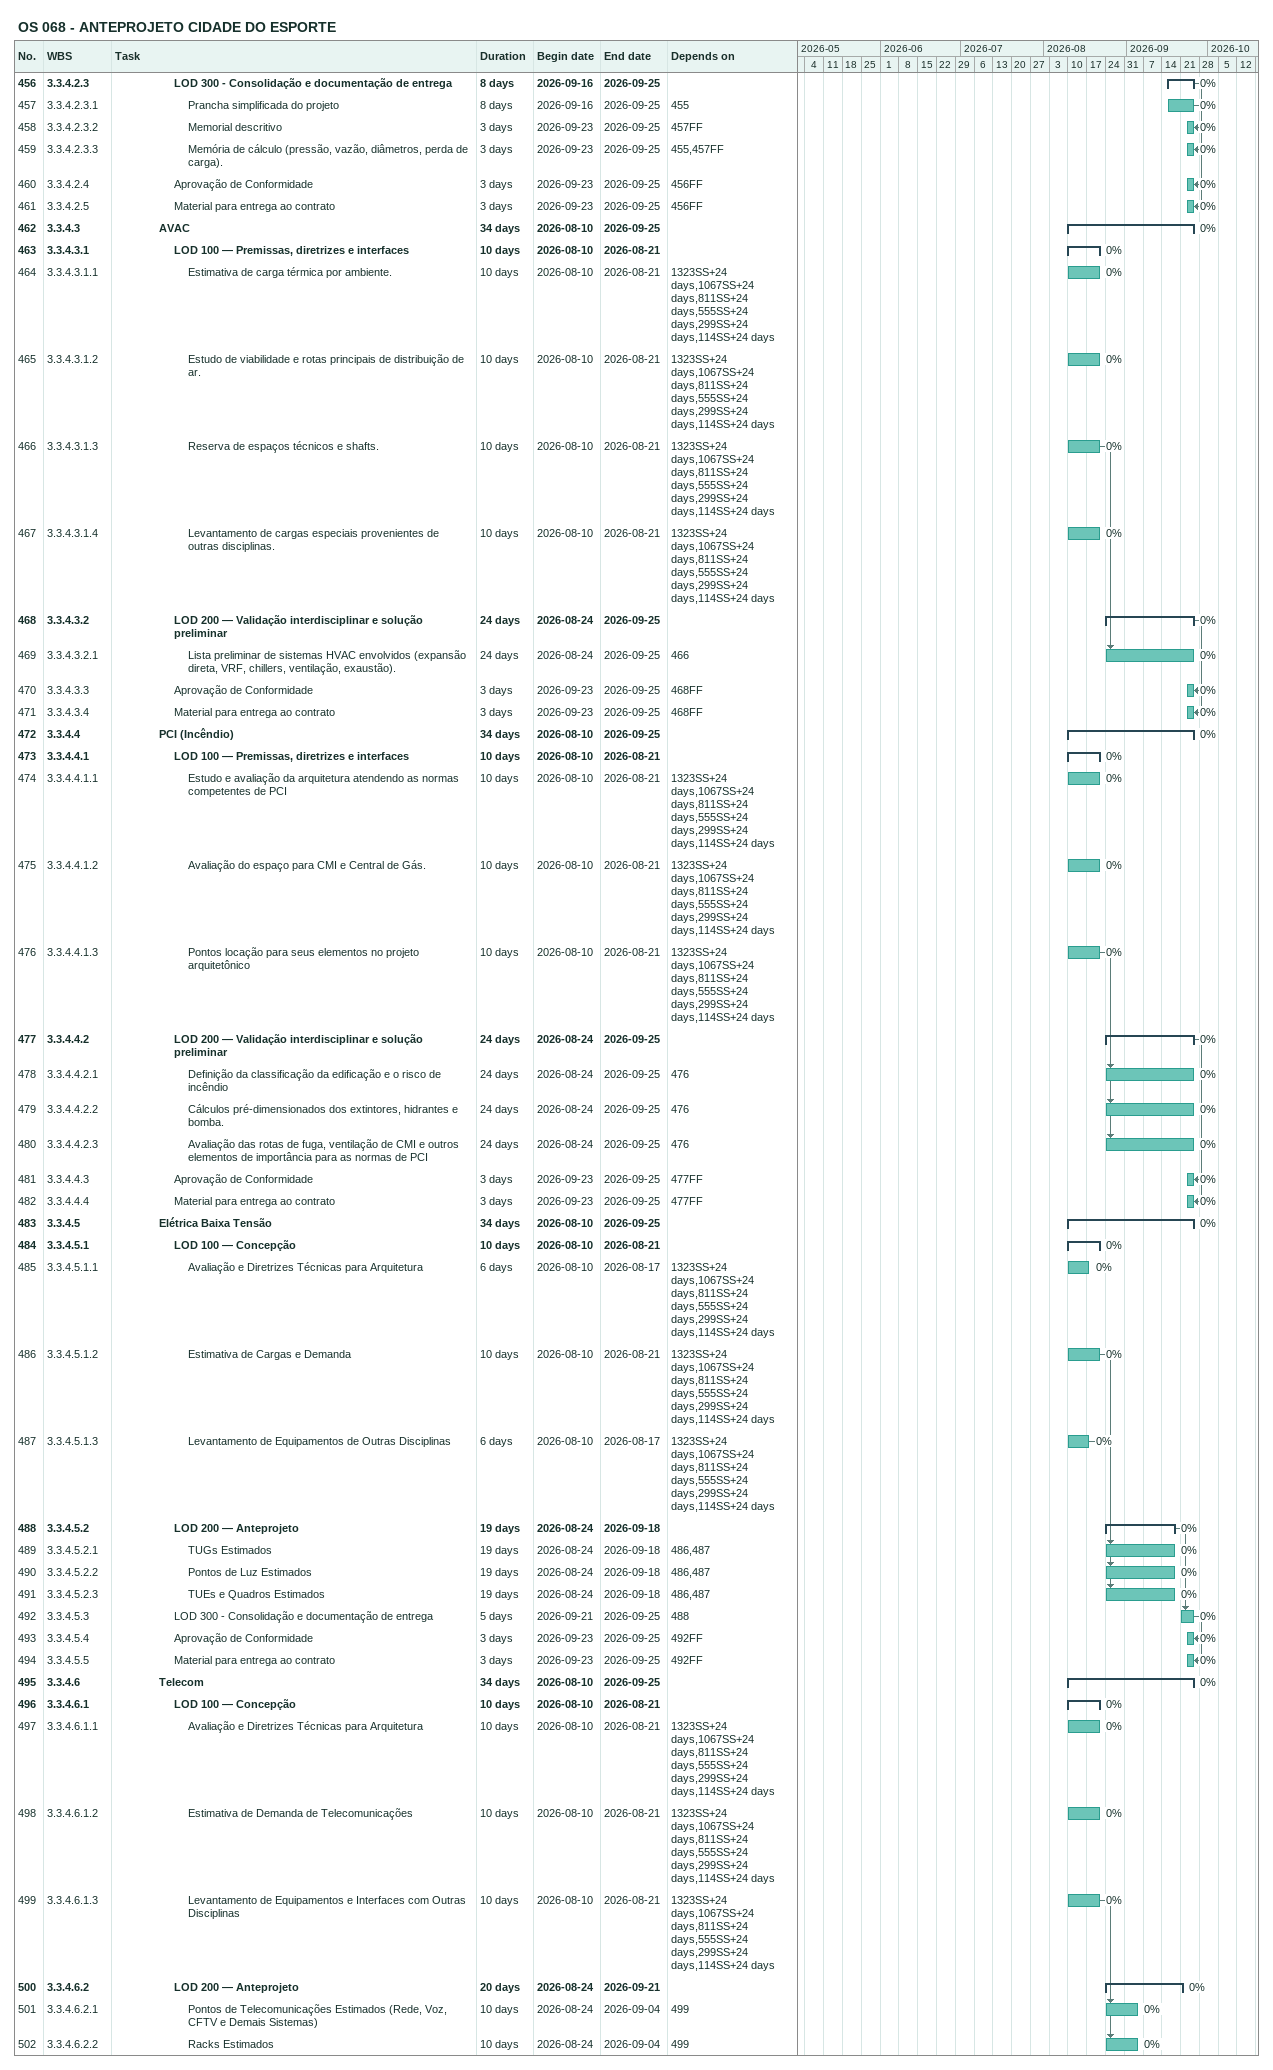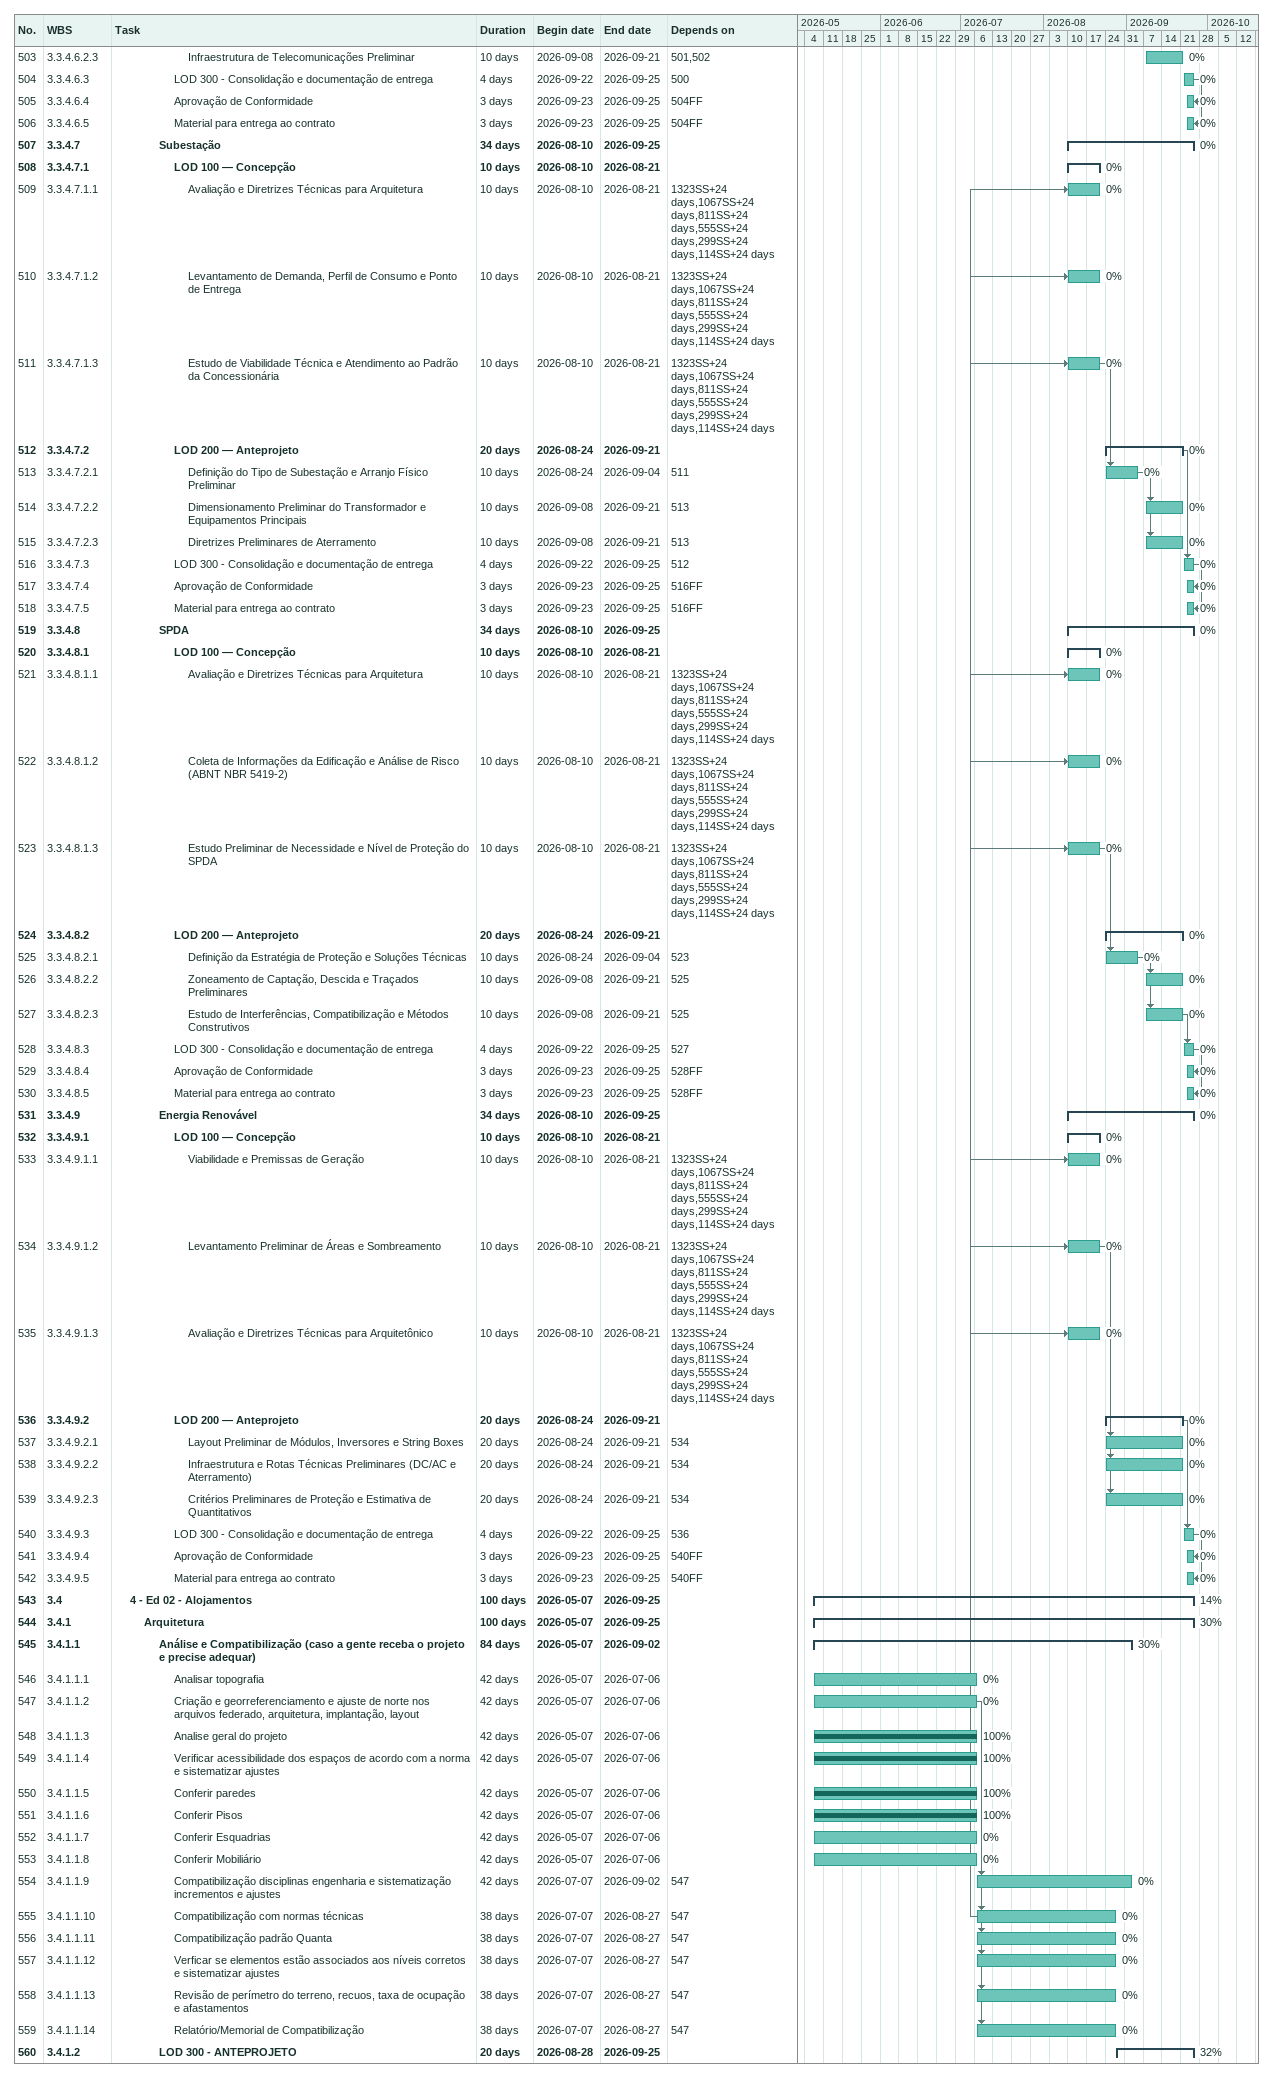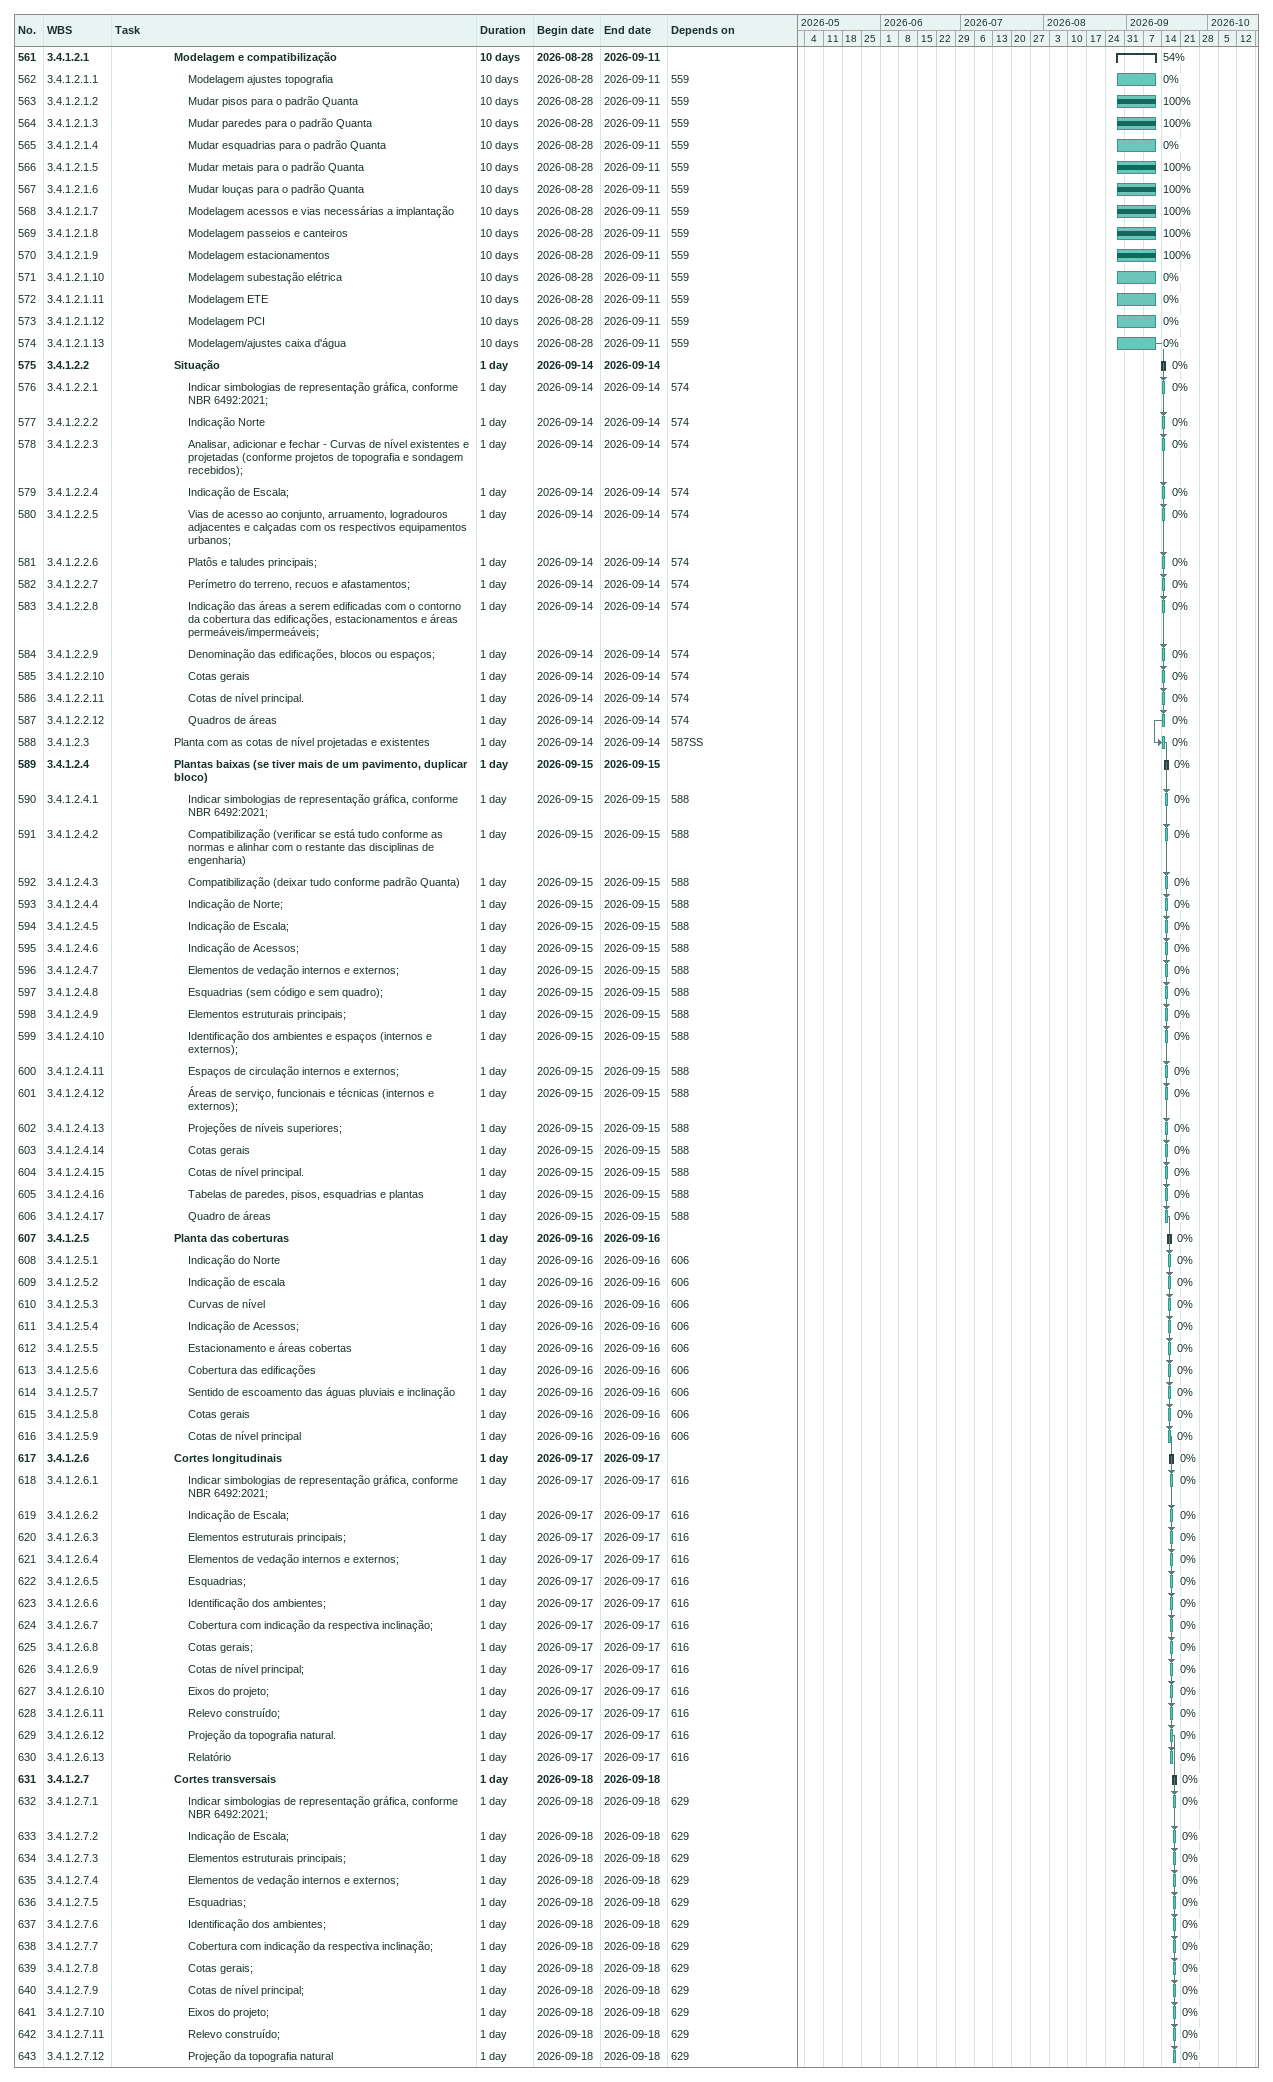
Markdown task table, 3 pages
OS 068 - ANTEPROJETO CIDADE DO ESPORTE

| ID | WBS | Task | Duration | Start | Finish | Predecessors | % complete |
|---|---|---|---|---|---|---|---|
| 456 | 3.3.4.2.3 | **LOD 300 - Consolidação e documentação de entrega** | 8d | 2026-09-16 | 2026-09-25 |  | 0 |
| 457 | 3.3.4.2.3.1 | Prancha simplificada do projeto | 8d | 2026-09-16 | 2026-09-25 | 455 | 0 |
| 458 | 3.3.4.2.3.2 | Memorial descritivo | 3d | 2026-09-23 | 2026-09-25 | 457FF | 0 |
| 459 | 3.3.4.2.3.3 | Memória de cálculo (pressão, vazão, diâmetros, perda de carga). | 3d | 2026-09-23 | 2026-09-25 | 455, 457FF | 0 |
| 460 | 3.3.4.2.4 | Aprovação de Conformidade | 3d | 2026-09-23 | 2026-09-25 | 456FF | 0 |
| 461 | 3.3.4.2.5 | Material para entrega ao contrato | 3d | 2026-09-23 | 2026-09-25 | 456FF | 0 |
| 462 | 3.3.4.3 | **AVAC** | 34d | 2026-08-10 | 2026-09-25 |  | 0 |
| 463 | 3.3.4.3.1 | **LOD 100 — Premissas, diretrizes e interfaces** | 10d | 2026-08-10 | 2026-08-21 |  | 0 |
| 464 | 3.3.4.3.1.1 | Estimativa de carga térmica por ambiente. | 10d | 2026-08-10 | 2026-08-21 | 1323SS+24d, 1067SS+24d, 811SS+24d, 555SS+24d, 299SS+24d, 114SS+24d | 0 |
| 465 | 3.3.4.3.1.2 | Estudo de viabilidade e rotas principais de distribuição de ar. | 10d | 2026-08-10 | 2026-08-21 | 1323SS+24d, 1067SS+24d, 811SS+24d, 555SS+24d, 299SS+24d, 114SS+24d | 0 |
| 466 | 3.3.4.3.1.3 | Reserva de espaços técnicos e shafts. | 10d | 2026-08-10 | 2026-08-21 | 1323SS+24d, 1067SS+24d, 811SS+24d, 555SS+24d, 299SS+24d, 114SS+24d | 0 |
| 467 | 3.3.4.3.1.4 | Levantamento de cargas especiais provenientes de outras disciplinas. | 10d | 2026-08-10 | 2026-08-21 | 1323SS+24d, 1067SS+24d, 811SS+24d, 555SS+24d, 299SS+24d, 114SS+24d | 0 |
| 468 | 3.3.4.3.2 | **LOD 200 — Validação interdisciplinar e solução preliminar** | 24d | 2026-08-24 | 2026-09-25 |  | 0 |
| 469 | 3.3.4.3.2.1 | Lista preliminar de sistemas HVAC envolvidos (expansão direta, VRF, chillers, ventilação, exaustão). | 24d | 2026-08-24 | 2026-09-25 | 466 | 0 |
| 470 | 3.3.4.3.3 | Aprovação de Conformidade | 3d | 2026-09-23 | 2026-09-25 | 468FF | 0 |
| 471 | 3.3.4.3.4 | Material para entrega ao contrato | 3d | 2026-09-23 | 2026-09-25 | 468FF | 0 |
| 472 | 3.3.4.4 | **PCI (Incêndio)** | 34d | 2026-08-10 | 2026-09-25 |  | 0 |
| 473 | 3.3.4.4.1 | **LOD 100 — Premissas, diretrizes e interfaces** | 10d | 2026-08-10 | 2026-08-21 |  | 0 |
| 474 | 3.3.4.4.1.1 | Estudo e avaliação da arquitetura atendendo as normas competentes de PCI | 10d | 2026-08-10 | 2026-08-21 | 1323SS+24d, 1067SS+24d, 811SS+24d, 555SS+24d, 299SS+24d, 114SS+24d | 0 |
| 475 | 3.3.4.4.1.2 | Avaliação do espaço para CMI e Central de Gás. | 10d | 2026-08-10 | 2026-08-21 | 1323SS+24d, 1067SS+24d, 811SS+24d, 555SS+24d, 299SS+24d, 114SS+24d | 0 |
| 476 | 3.3.4.4.1.3 | Pontos locação para seus elementos no projeto arquitetônico | 10d | 2026-08-10 | 2026-08-21 | 1323SS+24d, 1067SS+24d, 811SS+24d, 555SS+24d, 299SS+24d, 114SS+24d | 0 |
| 477 | 3.3.4.4.2 | **LOD 200 — Validação interdisciplinar e solução preliminar** | 24d | 2026-08-24 | 2026-09-25 |  | 0 |
| 478 | 3.3.4.4.2.1 | Definição da classificação da edificação e o risco de incêndio | 24d | 2026-08-24 | 2026-09-25 | 476 | 0 |
| 479 | 3.3.4.4.2.2 | Cálculos pré-dimensionados dos extintores, hidrantes e bomba. | 24d | 2026-08-24 | 2026-09-25 | 476 | 0 |
| 480 | 3.3.4.4.2.3 | Avaliação das rotas de fuga, ventilação de CMI e outros elementos de importância para as normas de PCI | 24d | 2026-08-24 | 2026-09-25 | 476 | 0 |
| 481 | 3.3.4.4.3 | Aprovação de Conformidade | 3d | 2026-09-23 | 2026-09-25 | 477FF | 0 |
| 482 | 3.3.4.4.4 | Material para entrega ao contrato | 3d | 2026-09-23 | 2026-09-25 | 477FF | 0 |
| 483 | 3.3.4.5 | **Elétrica Baixa Tensão** | 34d | 2026-08-10 | 2026-09-25 |  | 0 |
| 484 | 3.3.4.5.1 | **LOD 100 — Concepção** | 10d | 2026-08-10 | 2026-08-21 |  | 0 |
| 485 | 3.3.4.5.1.1 | Avaliação e Diretrizes Técnicas para Arquitetura | 6d | 2026-08-10 | 2026-08-17 | 1323SS+24d, 1067SS+24d, 811SS+24d, 555SS+24d, 299SS+24d, 114SS+24d | 0 |
| 486 | 3.3.4.5.1.2 | Estimativa de Cargas e Demanda | 10d | 2026-08-10 | 2026-08-21 | 1323SS+24d, 1067SS+24d, 811SS+24d, 555SS+24d, 299SS+24d, 114SS+24d | 0 |
| 487 | 3.3.4.5.1.3 | Levantamento de Equipamentos de Outras Disciplinas | 6d | 2026-08-10 | 2026-08-17 | 1323SS+24d, 1067SS+24d, 811SS+24d, 555SS+24d, 299SS+24d, 114SS+24d | 0 |
| 488 | 3.3.4.5.2 | **LOD 200 — Anteprojeto** | 19d | 2026-08-24 | 2026-09-18 |  | 0 |
| 489 | 3.3.4.5.2.1 | TUGs Estimados | 19d | 2026-08-24 | 2026-09-18 | 486, 487 | 0 |
| 490 | 3.3.4.5.2.2 | Pontos de Luz Estimados | 19d | 2026-08-24 | 2026-09-18 | 486, 487 | 0 |
| 491 | 3.3.4.5.2.3 | TUEs e Quadros Estimados | 19d | 2026-08-24 | 2026-09-18 | 486, 487 | 0 |
| 492 | 3.3.4.5.3 | LOD 300 - Consolidação e documentação de entrega | 5d | 2026-09-21 | 2026-09-25 | 488 | 0 |
| 493 | 3.3.4.5.4 | Aprovação de Conformidade | 3d | 2026-09-23 | 2026-09-25 | 492FF | 0 |
| 494 | 3.3.4.5.5 | Material para entrega ao contrato | 3d | 2026-09-23 | 2026-09-25 | 492FF | 0 |
| 495 | 3.3.4.6 | **Telecom** | 34d | 2026-08-10 | 2026-09-25 |  | 0 |
| 496 | 3.3.4.6.1 | **LOD 100 — Concepção** | 10d | 2026-08-10 | 2026-08-21 |  | 0 |
| 497 | 3.3.4.6.1.1 | Avaliação e Diretrizes Técnicas para Arquitetura | 10d | 2026-08-10 | 2026-08-21 | 1323SS+24d, 1067SS+24d, 811SS+24d, 555SS+24d, 299SS+24d, 114SS+24d | 0 |
| 498 | 3.3.4.6.1.2 | Estimativa de Demanda de Telecomunicações | 10d | 2026-08-10 | 2026-08-21 | 1323SS+24d, 1067SS+24d, 811SS+24d, 555SS+24d, 299SS+24d, 114SS+24d | 0 |
| 499 | 3.3.4.6.1.3 | Levantamento de Equipamentos e Interfaces com Outras Disciplinas | 10d | 2026-08-10 | 2026-08-21 | 1323SS+24d, 1067SS+24d, 811SS+24d, 555SS+24d, 299SS+24d, 114SS+24d | 0 |
| 500 | 3.3.4.6.2 | **LOD 200 — Anteprojeto** | 20d | 2026-08-24 | 2026-09-21 |  | 0 |
| 501 | 3.3.4.6.2.1 | Pontos de Telecomunicações Estimados (Rede, Voz, CFTV e Demais Sistemas) | 10d | 2026-08-24 | 2026-09-04 | 499 | 0 |
| 502 | 3.3.4.6.2.2 | Racks Estimados | 10d | 2026-08-24 | 2026-09-04 | 499 | 0 |
| 503 | 3.3.4.6.2.3 | Infraestrutura de Telecomunicações Preliminar | 10d | 2026-09-08 | 2026-09-21 | 501, 502 | 0 |
| 504 | 3.3.4.6.3 | LOD 300 - Consolidação e documentação de entrega | 4d | 2026-09-22 | 2026-09-25 | 500 | 0 |
| 505 | 3.3.4.6.4 | Aprovação de Conformidade | 3d | 2026-09-23 | 2026-09-25 | 504FF | 0 |
| 506 | 3.3.4.6.5 | Material para entrega ao contrato | 3d | 2026-09-23 | 2026-09-25 | 504FF | 0 |
| 507 | 3.3.4.7 | **Subestação** | 34d | 2026-08-10 | 2026-09-25 |  | 0 |
| 508 | 3.3.4.7.1 | **LOD 100 — Concepção** | 10d | 2026-08-10 | 2026-08-21 |  | 0 |
| 509 | 3.3.4.7.1.1 | Avaliação e Diretrizes Técnicas para Arquitetura | 10d | 2026-08-10 | 2026-08-21 | 1323SS+24d, 1067SS+24d, 811SS+24d, 555SS+24d, 299SS+24d, 114SS+24d | 0 |
| 510 | 3.3.4.7.1.2 | Levantamento de Demanda, Perfil de Consumo e Ponto de Entrega | 10d | 2026-08-10 | 2026-08-21 | 1323SS+24d, 1067SS+24d, 811SS+24d, 555SS+24d, 299SS+24d, 114SS+24d | 0 |
| 511 | 3.3.4.7.1.3 | Estudo de Viabilidade Técnica e Atendimento ao Padrão da Concessionária | 10d | 2026-08-10 | 2026-08-21 | 1323SS+24d, 1067SS+24d, 811SS+24d, 555SS+24d, 299SS+24d, 114SS+24d | 0 |
| 512 | 3.3.4.7.2 | **LOD 200 — Anteprojeto** | 20d | 2026-08-24 | 2026-09-21 |  | 0 |
| 513 | 3.3.4.7.2.1 | Definição do Tipo de Subestação e Arranjo Físico Preliminar | 10d | 2026-08-24 | 2026-09-04 | 511 | 0 |
| 514 | 3.3.4.7.2.2 | Dimensionamento Preliminar do Transformador e Equipamentos Principais | 10d | 2026-09-08 | 2026-09-21 | 513 | 0 |
| 515 | 3.3.4.7.2.3 | Diretrizes Preliminares de Aterramento | 10d | 2026-09-08 | 2026-09-21 | 513 | 0 |
| 516 | 3.3.4.7.3 | LOD 300 - Consolidação e documentação de entrega | 4d | 2026-09-22 | 2026-09-25 | 512 | 0 |
| 517 | 3.3.4.7.4 | Aprovação de Conformidade | 3d | 2026-09-23 | 2026-09-25 | 516FF | 0 |
| 518 | 3.3.4.7.5 | Material para entrega ao contrato | 3d | 2026-09-23 | 2026-09-25 | 516FF | 0 |
| 519 | 3.3.4.8 | **SPDA** | 34d | 2026-08-10 | 2026-09-25 |  | 0 |
| 520 | 3.3.4.8.1 | **LOD 100 — Concepção** | 10d | 2026-08-10 | 2026-08-21 |  | 0 |
| 521 | 3.3.4.8.1.1 | Avaliação e Diretrizes Técnicas para Arquitetura | 10d | 2026-08-10 | 2026-08-21 | 1323SS+24d, 1067SS+24d, 811SS+24d, 555SS+24d, 299SS+24d, 114SS+24d | 0 |
| 522 | 3.3.4.8.1.2 | Coleta de Informações da Edificação e Análise de Risco (ABNT NBR 5419-2) | 10d | 2026-08-10 | 2026-08-21 | 1323SS+24d, 1067SS+24d, 811SS+24d, 555SS+24d, 299SS+24d, 114SS+24d | 0 |
| 523 | 3.3.4.8.1.3 | Estudo Preliminar de Necessidade e Nível de Proteção do SPDA | 10d | 2026-08-10 | 2026-08-21 | 1323SS+24d, 1067SS+24d, 811SS+24d, 555SS+24d, 299SS+24d, 114SS+24d | 0 |
| 524 | 3.3.4.8.2 | **LOD 200 — Anteprojeto** | 20d | 2026-08-24 | 2026-09-21 |  | 0 |
| 525 | 3.3.4.8.2.1 | Definição da Estratégia de Proteção e Soluções Técnicas | 10d | 2026-08-24 | 2026-09-04 | 523 | 0 |
| 526 | 3.3.4.8.2.2 | Zoneamento de Captação, Descida e Traçados Preliminares | 10d | 2026-09-08 | 2026-09-21 | 525 | 0 |
| 527 | 3.3.4.8.2.3 | Estudo de Interferências, Compatibilização e Métodos Construtivos | 10d | 2026-09-08 | 2026-09-21 | 525 | 0 |
| 528 | 3.3.4.8.3 | LOD 300 - Consolidação e documentação de entrega | 4d | 2026-09-22 | 2026-09-25 | 527 | 0 |
| 529 | 3.3.4.8.4 | Aprovação de Conformidade | 3d | 2026-09-23 | 2026-09-25 | 528FF | 0 |
| 530 | 3.3.4.8.5 | Material para entrega ao contrato | 3d | 2026-09-23 | 2026-09-25 | 528FF | 0 |
| 531 | 3.3.4.9 | **Energia Renovável** | 34d | 2026-08-10 | 2026-09-25 |  | 0 |
| 532 | 3.3.4.9.1 | **LOD 100 — Concepção** | 10d | 2026-08-10 | 2026-08-21 |  | 0 |
| 533 | 3.3.4.9.1.1 | Viabilidade e Premissas de Geração | 10d | 2026-08-10 | 2026-08-21 | 1323SS+24d, 1067SS+24d, 811SS+24d, 555SS+24d, 299SS+24d, 114SS+24d | 0 |
| 534 | 3.3.4.9.1.2 | Levantamento Preliminar de Áreas e Sombreamento | 10d | 2026-08-10 | 2026-08-21 | 1323SS+24d, 1067SS+24d, 811SS+24d, 555SS+24d, 299SS+24d, 114SS+24d | 0 |
| 535 | 3.3.4.9.1.3 | Avaliação e Diretrizes Técnicas para Arquitetônico | 10d | 2026-08-10 | 2026-08-21 | 1323SS+24d, 1067SS+24d, 811SS+24d, 555SS+24d, 299SS+24d, 114SS+24d | 0 |
| 536 | 3.3.4.9.2 | **LOD 200 — Anteprojeto** | 20d | 2026-08-24 | 2026-09-21 |  | 0 |
| 537 | 3.3.4.9.2.1 | Layout Preliminar de Módulos, Inversores e String Boxes | 20d | 2026-08-24 | 2026-09-21 | 534 | 0 |
| 538 | 3.3.4.9.2.2 | Infraestrutura e Rotas Técnicas Preliminares (DC/AC e Aterramento) | 20d | 2026-08-24 | 2026-09-21 | 534 | 0 |
| 539 | 3.3.4.9.2.3 | Critérios Preliminares de Proteção e Estimativa de Quantitativos | 20d | 2026-08-24 | 2026-09-21 | 534 | 0 |
| 540 | 3.3.4.9.3 | LOD 300 - Consolidação e documentação de entrega | 4d | 2026-09-22 | 2026-09-25 | 536 | 0 |
| 541 | 3.3.4.9.4 | Aprovação de Conformidade | 3d | 2026-09-23 | 2026-09-25 | 540FF | 0 |
| 542 | 3.3.4.9.5 | Material para entrega ao contrato | 3d | 2026-09-23 | 2026-09-25 | 540FF | 0 |
| 543 | 3.4 | **4 - Ed 02 - Alojamentos** | 100d | 2026-05-07 | 2026-09-25 |  | 14 |
| 544 | 3.4.1 | **Arquitetura** | 100d | 2026-05-07 | 2026-09-25 |  | 30 |
| 545 | 3.4.1.1 | **Análise e Compatibilização (caso a gente receba o projeto e precise adequar)** | 84d | 2026-05-07 | 2026-09-02 |  | 30 |
| 546 | 3.4.1.1.1 | Analisar topografia | 42d | 2026-05-07 | 2026-07-06 |  | 0 |
| 547 | 3.4.1.1.2 | Criação e georreferenciamento e ajuste de norte nos arquivos federado, arquitetura, implantação, layout | 42d | 2026-05-07 | 2026-07-06 |  | 0 |
| 548 | 3.4.1.1.3 | Analise geral do projeto | 42d | 2026-05-07 | 2026-07-06 |  | 100 |
| 549 | 3.4.1.1.4 | Verificar acessibilidade dos espaços de acordo com a norma e sistematizar ajustes | 42d | 2026-05-07 | 2026-07-06 |  | 100 |
| 550 | 3.4.1.1.5 | Conferir paredes | 42d | 2026-05-07 | 2026-07-06 |  | 100 |
| 551 | 3.4.1.1.6 | Conferir Pisos | 42d | 2026-05-07 | 2026-07-06 |  | 100 |
| 552 | 3.4.1.1.7 | Conferir Esquadrias | 42d | 2026-05-07 | 2026-07-06 |  | 0 |
| 553 | 3.4.1.1.8 | Conferir Mobiliário | 42d | 2026-05-07 | 2026-07-06 |  | 0 |
| 554 | 3.4.1.1.9 | Compatibilização disciplinas engenharia e sistematização incrementos e ajustes | 42d | 2026-07-07 | 2026-09-02 | 547 | 0 |
| 555 | 3.4.1.1.10 | Compatibilização com normas técnicas | 38d | 2026-07-07 | 2026-08-27 | 547 | 0 |
| 556 | 3.4.1.1.11 | Compatibilização padrão Quanta | 38d | 2026-07-07 | 2026-08-27 | 547 | 0 |
| 557 | 3.4.1.1.12 | Verficar se elementos estão associados aos níveis corretos e sistematizar ajustes | 38d | 2026-07-07 | 2026-08-27 | 547 | 0 |
| 558 | 3.4.1.1.13 | Revisão de perímetro do terreno, recuos, taxa de ocupação e afastamentos | 38d | 2026-07-07 | 2026-08-27 | 547 | 0 |
| 559 | 3.4.1.1.14 | Relatório/Memorial de Compatibilização | 38d | 2026-07-07 | 2026-08-27 | 547 | 0 |
| 560 | 3.4.1.2 | **LOD 300 - ANTEPROJETO** | 20d | 2026-08-28 | 2026-09-25 |  | 32 |
| 561 | 3.4.1.2.1 | **Modelagem e compatibilização** | 10d | 2026-08-28 | 2026-09-11 |  | 54 |
| 562 | 3.4.1.2.1.1 | Modelagem ajustes topografia | 10d | 2026-08-28 | 2026-09-11 | 559 | 0 |
| 563 | 3.4.1.2.1.2 | Mudar pisos para o padrão Quanta | 10d | 2026-08-28 | 2026-09-11 | 559 | 100 |
| 564 | 3.4.1.2.1.3 | Mudar paredes para o padrão Quanta | 10d | 2026-08-28 | 2026-09-11 | 559 | 100 |
| 565 | 3.4.1.2.1.4 | Mudar esquadrias para o padrão Quanta | 10d | 2026-08-28 | 2026-09-11 | 559 | 0 |
| 566 | 3.4.1.2.1.5 | Mudar metais para o padrão Quanta | 10d | 2026-08-28 | 2026-09-11 | 559 | 100 |
| 567 | 3.4.1.2.1.6 | Mudar louças para o padrão Quanta | 10d | 2026-08-28 | 2026-09-11 | 559 | 100 |
| 568 | 3.4.1.2.1.7 | Modelagem acessos e vias necessárias a implantação | 10d | 2026-08-28 | 2026-09-11 | 559 | 100 |
| 569 | 3.4.1.2.1.8 | Modelagem passeios e canteiros | 10d | 2026-08-28 | 2026-09-11 | 559 | 100 |
| 570 | 3.4.1.2.1.9 | Modelagem estacionamentos | 10d | 2026-08-28 | 2026-09-11 | 559 | 100 |
| 571 | 3.4.1.2.1.10 | Modelagem subestação elétrica | 10d | 2026-08-28 | 2026-09-11 | 559 | 0 |
| 572 | 3.4.1.2.1.11 | Modelagem ETE | 10d | 2026-08-28 | 2026-09-11 | 559 | 0 |
| 573 | 3.4.1.2.1.12 | Modelagem PCI | 10d | 2026-08-28 | 2026-09-11 | 559 | 0 |
| 574 | 3.4.1.2.1.13 | Modelagem/ajustes caixa d'água | 10d | 2026-08-28 | 2026-09-11 | 559 | 0 |
| 575 | 3.4.1.2.2 | **Situação** | 1d | 2026-09-14 | 2026-09-14 |  | 0 |
| 576 | 3.4.1.2.2.1 | Indicar simbologias de representação gráfica, conforme NBR 6492:2021; | 1d | 2026-09-14 | 2026-09-14 | 574 | 0 |
| 577 | 3.4.1.2.2.2 | Indicação Norte | 1d | 2026-09-14 | 2026-09-14 | 574 | 0 |
| 578 | 3.4.1.2.2.3 | Analisar, adicionar e fechar - Curvas de nível existentes e projetadas (conforme projetos de topografia e sondagem recebidos); | 1d | 2026-09-14 | 2026-09-14 | 574 | 0 |
| 579 | 3.4.1.2.2.4 | Indicação de Escala; | 1d | 2026-09-14 | 2026-09-14 | 574 | 0 |
| 580 | 3.4.1.2.2.5 | Vias de acesso ao conjunto, arruamento, logradouros adjacentes e calçadas com os respectivos equipamentos urbanos; | 1d | 2026-09-14 | 2026-09-14 | 574 | 0 |
| 581 | 3.4.1.2.2.6 | Platôs e taludes principais; | 1d | 2026-09-14 | 2026-09-14 | 574 | 0 |
| 582 | 3.4.1.2.2.7 | Perímetro do terreno, recuos e afastamentos; | 1d | 2026-09-14 | 2026-09-14 | 574 | 0 |
| 583 | 3.4.1.2.2.8 | Indicação das áreas a serem edificadas com o contorno da cobertura das edificações, estacionamentos e áreas permeáveis/impermeáveis; | 1d | 2026-09-14 | 2026-09-14 | 574 | 0 |
| 584 | 3.4.1.2.2.9 | Denominação das edificações, blocos ou espaços; | 1d | 2026-09-14 | 2026-09-14 | 574 | 0 |
| 585 | 3.4.1.2.2.10 | Cotas gerais | 1d | 2026-09-14 | 2026-09-14 | 574 | 0 |
| 586 | 3.4.1.2.2.11 | Cotas de nível principal. | 1d | 2026-09-14 | 2026-09-14 | 574 | 0 |
| 587 | 3.4.1.2.2.12 | Quadros de áreas | 1d | 2026-09-14 | 2026-09-14 | 574 | 0 |
| 588 | 3.4.1.2.3 | Planta com as cotas de nível projetadas e existentes | 1d | 2026-09-14 | 2026-09-14 | 587SS | 0 |
| 589 | 3.4.1.2.4 | **Plantas baixas (se tiver mais de um pavimento, duplicar bloco)** | 1d | 2026-09-15 | 2026-09-15 |  | 0 |
| 590 | 3.4.1.2.4.1 | Indicar simbologias de representação gráfica, conforme NBR 6492:2021; | 1d | 2026-09-15 | 2026-09-15 | 588 | 0 |
| 591 | 3.4.1.2.4.2 | Compatibilização (verificar se está tudo conforme as normas e alinhar com o restante das disciplinas de engenharia) | 1d | 2026-09-15 | 2026-09-15 | 588 | 0 |
| 592 | 3.4.1.2.4.3 | Compatibilização (deixar tudo conforme padrão Quanta) | 1d | 2026-09-15 | 2026-09-15 | 588 | 0 |
| 593 | 3.4.1.2.4.4 | Indicação de Norte; | 1d | 2026-09-15 | 2026-09-15 | 588 | 0 |
| 594 | 3.4.1.2.4.5 | Indicação de Escala; | 1d | 2026-09-15 | 2026-09-15 | 588 | 0 |
| 595 | 3.4.1.2.4.6 | Indicação de Acessos; | 1d | 2026-09-15 | 2026-09-15 | 588 | 0 |
| 596 | 3.4.1.2.4.7 | Elementos de vedação internos e externos; | 1d | 2026-09-15 | 2026-09-15 | 588 | 0 |
| 597 | 3.4.1.2.4.8 | Esquadrias (sem código e sem quadro); | 1d | 2026-09-15 | 2026-09-15 | 588 | 0 |
| 598 | 3.4.1.2.4.9 | Elementos estruturais principais; | 1d | 2026-09-15 | 2026-09-15 | 588 | 0 |
| 599 | 3.4.1.2.4.10 | Identificação dos ambientes e espaços (internos e externos); | 1d | 2026-09-15 | 2026-09-15 | 588 | 0 |
| 600 | 3.4.1.2.4.11 | Espaços de circulação internos e externos; | 1d | 2026-09-15 | 2026-09-15 | 588 | 0 |
| 601 | 3.4.1.2.4.12 | Áreas de serviço, funcionais e técnicas (internos e externos); | 1d | 2026-09-15 | 2026-09-15 | 588 | 0 |
| 602 | 3.4.1.2.4.13 | Projeções de níveis superiores; | 1d | 2026-09-15 | 2026-09-15 | 588 | 0 |
| 603 | 3.4.1.2.4.14 | Cotas gerais | 1d | 2026-09-15 | 2026-09-15 | 588 | 0 |
| 604 | 3.4.1.2.4.15 | Cotas de nível principal. | 1d | 2026-09-15 | 2026-09-15 | 588 | 0 |
| 605 | 3.4.1.2.4.16 | Tabelas de paredes, pisos, esquadrias e plantas | 1d | 2026-09-15 | 2026-09-15 | 588 | 0 |
| 606 | 3.4.1.2.4.17 | Quadro de áreas | 1d | 2026-09-15 | 2026-09-15 | 588 | 0 |
| 607 | 3.4.1.2.5 | **Planta das coberturas** | 1d | 2026-09-16 | 2026-09-16 |  | 0 |
| 608 | 3.4.1.2.5.1 | Indicação do Norte | 1d | 2026-09-16 | 2026-09-16 | 606 | 0 |
| 609 | 3.4.1.2.5.2 | Indicação de escala | 1d | 2026-09-16 | 2026-09-16 | 606 | 0 |
| 610 | 3.4.1.2.5.3 | Curvas de nível | 1d | 2026-09-16 | 2026-09-16 | 606 | 0 |
| 611 | 3.4.1.2.5.4 | Indicação de Acessos; | 1d | 2026-09-16 | 2026-09-16 | 606 | 0 |
| 612 | 3.4.1.2.5.5 | Estacionamento e áreas cobertas | 1d | 2026-09-16 | 2026-09-16 | 606 | 0 |
| 613 | 3.4.1.2.5.6 | Cobertura das edificações | 1d | 2026-09-16 | 2026-09-16 | 606 | 0 |
| 614 | 3.4.1.2.5.7 | Sentido de escoamento das águas pluviais e inclinação | 1d | 2026-09-16 | 2026-09-16 | 606 | 0 |
| 615 | 3.4.1.2.5.8 | Cotas gerais | 1d | 2026-09-16 | 2026-09-16 | 606 | 0 |
| 616 | 3.4.1.2.5.9 | Cotas de nível principal | 1d | 2026-09-16 | 2026-09-16 | 606 | 0 |
| 617 | 3.4.1.2.6 | **Cortes longitudinais** | 1d | 2026-09-17 | 2026-09-17 |  | 0 |
| 618 | 3.4.1.2.6.1 | Indicar simbologias de representação gráfica, conforme NBR 6492:2021; | 1d | 2026-09-17 | 2026-09-17 | 616 | 0 |
| 619 | 3.4.1.2.6.2 | Indicação de Escala; | 1d | 2026-09-17 | 2026-09-17 | 616 | 0 |
| 620 | 3.4.1.2.6.3 | Elementos estruturais principais; | 1d | 2026-09-17 | 2026-09-17 | 616 | 0 |
| 621 | 3.4.1.2.6.4 | Elementos de vedação internos e externos; | 1d | 2026-09-17 | 2026-09-17 | 616 | 0 |
| 622 | 3.4.1.2.6.5 | Esquadrias; | 1d | 2026-09-17 | 2026-09-17 | 616 | 0 |
| 623 | 3.4.1.2.6.6 | Identificação dos ambientes; | 1d | 2026-09-17 | 2026-09-17 | 616 | 0 |
| 624 | 3.4.1.2.6.7 | Cobertura com indicação da respectiva inclinação; | 1d | 2026-09-17 | 2026-09-17 | 616 | 0 |
| 625 | 3.4.1.2.6.8 | Cotas gerais; | 1d | 2026-09-17 | 2026-09-17 | 616 | 0 |
| 626 | 3.4.1.2.6.9 | Cotas de nível principal; | 1d | 2026-09-17 | 2026-09-17 | 616 | 0 |
| 627 | 3.4.1.2.6.10 | Eixos do projeto; | 1d | 2026-09-17 | 2026-09-17 | 616 | 0 |
| 628 | 3.4.1.2.6.11 | Relevo construído; | 1d | 2026-09-17 | 2026-09-17 | 616 | 0 |
| 629 | 3.4.1.2.6.12 | Projeção da topografia natural. | 1d | 2026-09-17 | 2026-09-17 | 616 | 0 |
| 630 | 3.4.1.2.6.13 | Relatório | 1d | 2026-09-17 | 2026-09-17 | 616 | 0 |
| 631 | 3.4.1.2.7 | **Cortes transversais** | 1d | 2026-09-18 | 2026-09-18 |  | 0 |
| 632 | 3.4.1.2.7.1 | Indicar simbologias de representação gráfica, conforme NBR 6492:2021; | 1d | 2026-09-18 | 2026-09-18 | 629 | 0 |
| 633 | 3.4.1.2.7.2 | Indicação de Escala; | 1d | 2026-09-18 | 2026-09-18 | 629 | 0 |
| 634 | 3.4.1.2.7.3 | Elementos estruturais principais; | 1d | 2026-09-18 | 2026-09-18 | 629 | 0 |
| 635 | 3.4.1.2.7.4 | Elementos de vedação internos e externos; | 1d | 2026-09-18 | 2026-09-18 | 629 | 0 |
| 636 | 3.4.1.2.7.5 | Esquadrias; | 1d | 2026-09-18 | 2026-09-18 | 629 | 0 |
| 637 | 3.4.1.2.7.6 | Identificação dos ambientes; | 1d | 2026-09-18 | 2026-09-18 | 629 | 0 |
| 638 | 3.4.1.2.7.7 | Cobertura com indicação da respectiva inclinação; | 1d | 2026-09-18 | 2026-09-18 | 629 | 0 |
| 639 | 3.4.1.2.7.8 | Cotas gerais; | 1d | 2026-09-18 | 2026-09-18 | 629 | 0 |
| 640 | 3.4.1.2.7.9 | Cotas de nível principal; | 1d | 2026-09-18 | 2026-09-18 | 629 | 0 |
| 641 | 3.4.1.2.7.10 | Eixos do projeto; | 1d | 2026-09-18 | 2026-09-18 | 629 | 0 |
| 642 | 3.4.1.2.7.11 | Relevo construído; | 1d | 2026-09-18 | 2026-09-18 | 629 | 0 |
| 643 | 3.4.1.2.7.12 | Projeção da topografia natural | 1d | 2026-09-18 | 2026-09-18 | 629 | 0 |
